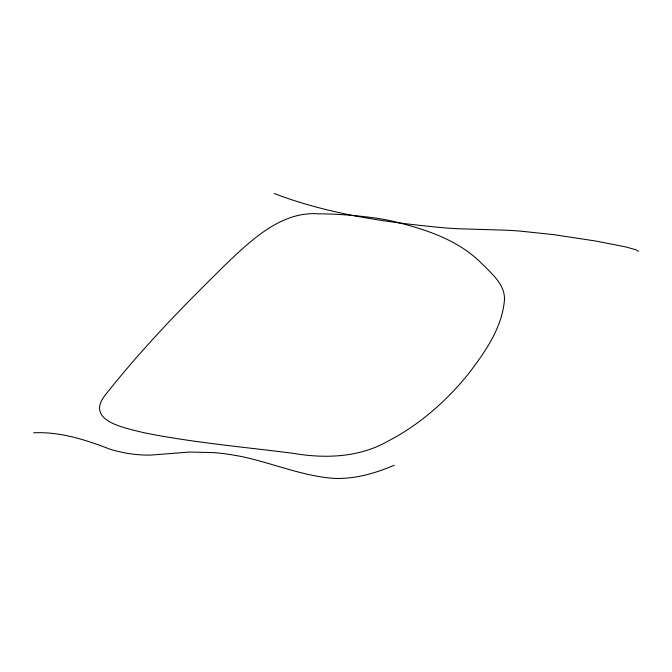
<?xml version="1.0" encoding="UTF-8"?>
<svg xmlns="http://www.w3.org/2000/svg" width="672" height="672" viewBox="0 0 672 672"><rect width="100%" height="100%" fill="white"/><g stroke="black" fill="none" stroke-linecap="round" stroke-linejoin="round"><path stroke-width="1.01" d="M394.254 465.268C377.135 472.508 358.94 478.036 340.225 478.456A107.125 84.571 45.4 0 1 332.489 478.279C302.761 475.768 274.873 464.209 246.011 457.54A233.755 184.531 45.4 0 0 237.611 455.809L231.764 454.801A258.628 204.162 45.4 0 0 213.528 452.584L189.37 452.063L150.612 455.095A138.869 109.628 45.4 0 1 145.034 455.062A142.388 112.4 45.4 0 1 110.645 449.425C85.991 439.933 60.472 431.5 33.6 432.818M274.252 193.528C329.137 214.536 387.954 222.634 446.183 228.018A537.625 424.41 45.4 0 0 458.396 228.757L506.335 230.21A586.614 463.084 45.4 0 1 519.926 231.076L553.829 234.654L595.988 241.08L625.867 246.943L636.224 249.875L638.4 251.345M504.496 299.208C502.454 327.776 484.798 352.422 467.972 374.489C445.956 401.411 419.303 424.964 388.282 440.983C359.31 457.666 324.988 458.791 292.79 453.272C243.104 446.914 193.057 442.621 143.9 432.718C125.656 428.014 82.858 421.1 106.512 393.506C144.27 345.744 187.11 302.106 230.656 259.636C254.906 236.93 283.374 211.033 319.133 213.856C337.772 213.847 356.378 215.544 374.85 217.955A168.168 72.4 -6.8 0 1 391.675 220.962C424.267 228.866 458.304 239.442 482.328 264.155A642.961 276.805 -6.8 0 1 490.762 272.563C497.885 279.745 504.714 288.557 504.496 299.208"/></g></svg>
